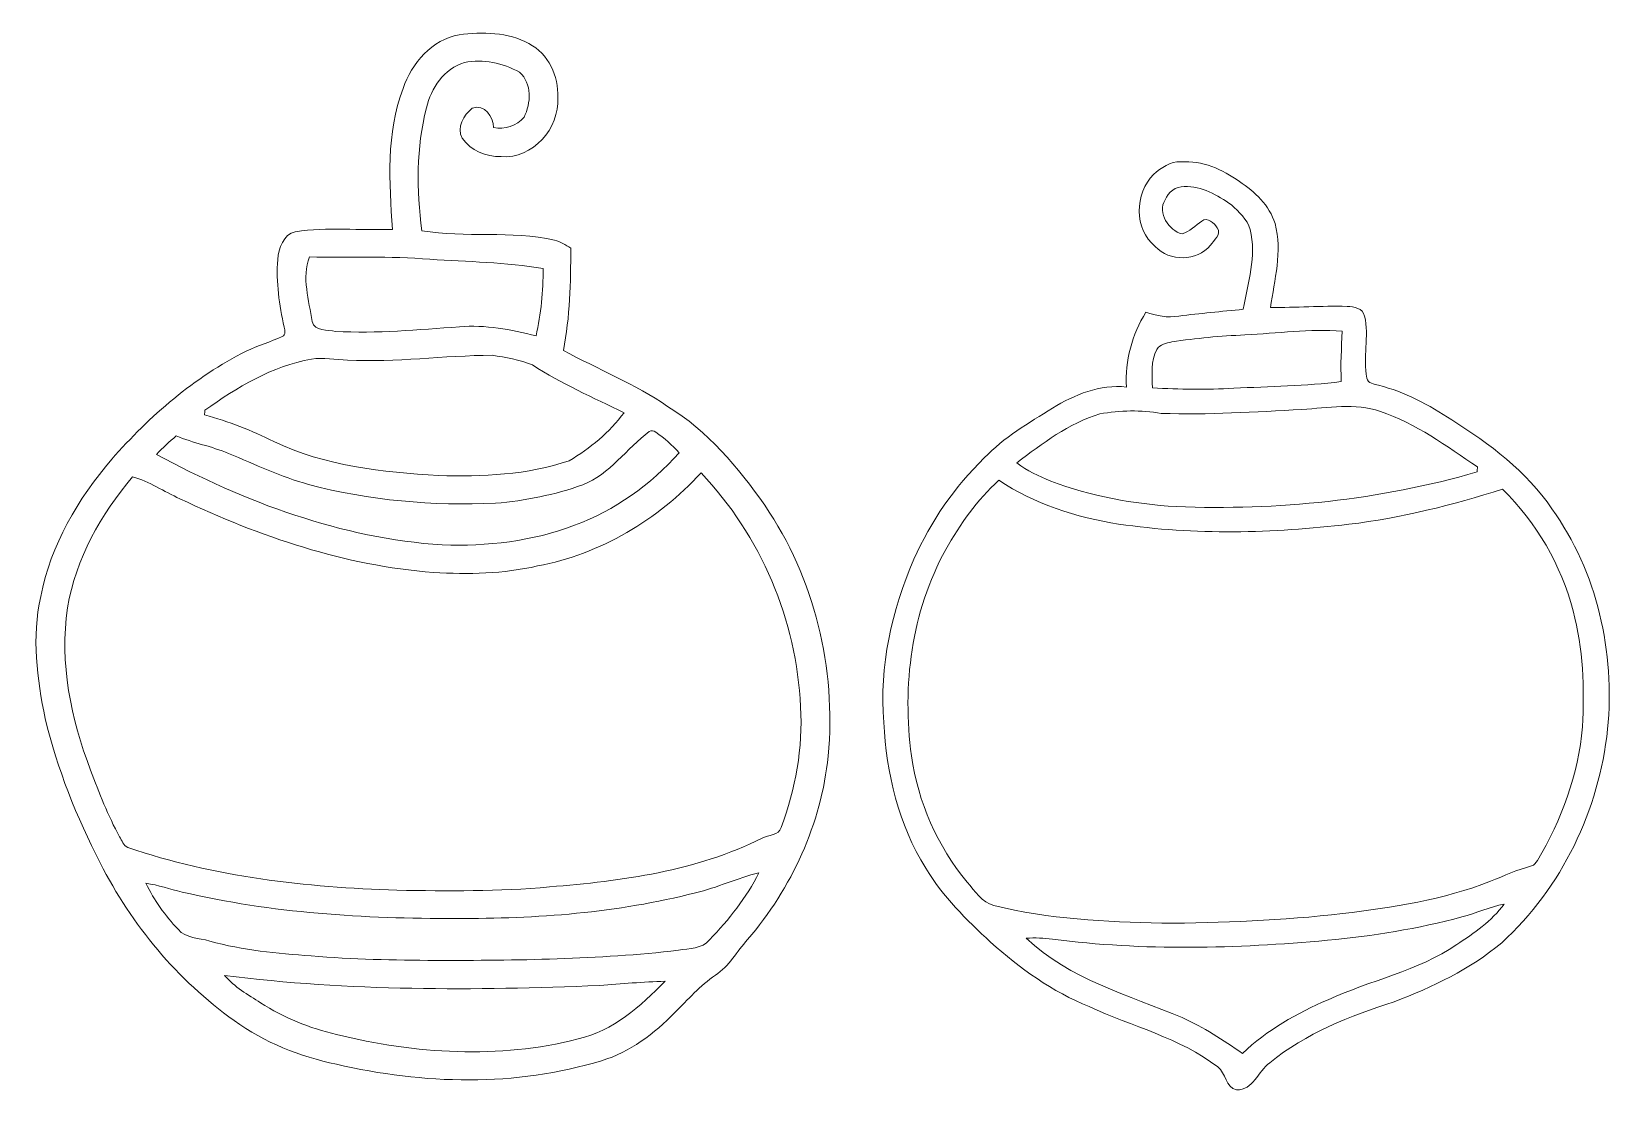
# Model space of a CAD drawing. Header units: centimetres. Extents: x -16.1 to 16.1, y -10.7 to 10.8.
import ezdxf

# ---------------------------------------------------------------- set-up
doc = ezdxf.new("R2010")
doc.units = ezdxf.units.CM
doc.header["$MEASUREMENT"] = 0
doc.layers.add('Layer 1', color=7, linetype='Continuous')

msp = doc.modelspace()

# ---------------------------------------------------------------- linework, layer by layer
at = {"layer": 'Layer 1', "color": 251, "lineweight": 9}
for points, knots in [([(-7.39462, 10.71018), (-6.9226, 10.76556), (-6.40155, 10.77262), (-5.97575, 10.52955), (-5.97575, 10.52955), (-5.58064, 10.3253), (-5.36685, 9.86774), (-5.38873, 9.43277), (-5.38873, 9.43277), (-5.34922, 8.80941), (-5.89673, 8.18005), (-6.54231, 8.23332), (-6.54231, 8.23332), (-6.84147, 8.22733), (-7.1632, 8.35433), (-7.33253, 8.60833), (-7.33253, 8.60833), (-7.456, 8.82387), (-7.30008, 9.07928), (-7.13039, 9.21581), (-7.13039, 9.21581), (-6.87145, 9.31282), (-6.70212, 9.04401), (-6.69506, 8.82458), (-6.69506, 8.82458), (-6.4707, 8.78436), (-6.21846, 8.85104), (-6.07523, 9.03589), (-6.07523, 9.03589), (-5.93342, 9.3167), (-5.9066, 9.72205), (-6.16554, 9.94818), (-6.16554, 9.94818), (-6.50315, 10.13656), (-6.90567, 10.21982), (-7.28843, 10.14573), (-7.28843, 10.14573), (-7.70118, 10.0205), (-7.96859, 9.6268), (-8.05996, 9.22181), (-8.05996, 9.22181), (-8.27268, 8.41042), (-8.25752, 7.55458), (-8.1545, 6.72732), (-8.1545, 6.72732), (-7.26092, 6.57103), (-6.33982, 6.73896), (-5.45364, 6.53117), (-5.45364, 6.53117), (-5.33334, 6.50471), (-5.22857, 6.43627), (-5.12555, 6.37172), (-5.12555, 6.37172), (-5.12167, 5.67639), (-5.14249, 4.97719), (-5.27372, 4.29244), (-5.27372, 4.29244), (-4.56922, 3.90968), (-3.81992, 3.6077), (-3.15423, 3.15615), (-3.15423, 3.15615), (-2.34425, 2.65732), (-1.71631, 1.9179), (-1.17868, 1.14425), (-1.17868, 1.14425), (-0.16373, -0.33388), (0.28077, -2.17433), (0.11214, -3.95374), (0.11214, -3.95374), (-0.02545, -5.32957), (-0.62905, -6.63873), (-1.52687, -7.6833), (-1.52687, -7.6833), (-1.74488, -7.92602), (-1.90117, -8.22905), (-2.18233, -8.40897), (-2.18233, -8.40897), (-2.49136, -8.62205), (-2.74219, -8.90356), (-3.00607, -9.16744), (-3.00607, -9.16744), (-3.4227, -9.59501), (-3.91694, -9.97389), (-4.4962, -10.1464), (-4.4962, -10.1464), (-6.2428, -10.6805), (-8.12487, -10.63006), (-9.89193, -10.21836), (-9.89193, -10.21836), (-10.63488, -10.06385), (-11.35526, -9.77669), (-11.97262, -9.33113), (-11.97262, -9.33113), (-13.1255, -8.5081), (-14.06036, -7.3905), (-14.69571, -6.12579), (-14.69571, -6.12579), (-15.17725, -5.19446), (-15.57166, -4.21373), (-15.81613, -3.1928), (-15.81613, -3.1928), (-15.98335, -2.38141), (-16.09165, -1.5298), (-15.90821, -0.71171), (-15.90821, -0.71171), (-15.70395, 0.33357), (-15.15044, 1.27725), (-14.46393, 2.07876), (-14.46393, 2.07876), (-13.68853, 2.96212), (-12.7826, 3.75022), (-11.72567, 4.27763), (-11.72567, 4.27763), (-11.49002, 4.39687), (-11.23178, 4.46213), (-10.99507, 4.57855), (-10.99507, 4.57855), (-10.91534, 4.60783), (-10.94251, 4.70343), (-10.9538, 4.76622), (-10.9538, 4.76622), (-11.05716, 5.21602), (-11.12101, 5.68027), (-11.08573, 6.14241), (-11.08573, 6.14241), (-11.06175, 6.35725), (-10.9739, 6.65958), (-10.72802, 6.70438), (-10.72802, 6.70438), (-10.07573, 6.80493), (-9.41075, 6.73084), (-8.75352, 6.75377), (-8.75352, 6.75377), (-8.81632, 7.70945), (-8.88405, 8.7071), (-8.53445, 9.62045), (-8.53445, 9.62045), (-8.363, 10.13444), (-7.94566, 10.61175), (-7.39462, 10.71018), (-7.39462, 10.71018), (-7.39462, 10.71018), (-7.39462, 10.71018), (-7.39462, 10.71018)], [0, 0, 0, 0, 0.02702703, 0.02702703, 0.02702703, 0.02702703, 0.05405405, 0.05405405, 0.05405405, 0.05405405, 0.08108108, 0.08108108, 0.08108108, 0.08108108, 0.10810811, 0.10810811, 0.10810811, 0.10810811, 0.13513514, 0.13513514, 0.13513514, 0.13513514, 0.16216216, 0.16216216, 0.16216216, 0.16216216, 0.18918919, 0.18918919, 0.18918919, 0.18918919, 0.21621622, 0.21621622, 0.21621622, 0.21621622, 0.24324324, 0.24324324, 0.24324324, 0.24324324, 0.27027027, 0.27027027, 0.27027027, 0.27027027, 0.2972973, 0.2972973, 0.2972973, 0.2972973, 0.32432432, 0.32432432, 0.32432432, 0.32432432, 0.35135135, 0.35135135, 0.35135135, 0.35135135, 0.37837838, 0.37837838, 0.37837838, 0.37837838, 0.40540541, 0.40540541, 0.40540541, 0.40540541, 0.43243243, 0.43243243, 0.43243243, 0.43243243, 0.45945946, 0.45945946, 0.45945946, 0.45945946, 0.48648649, 0.48648649, 0.48648649, 0.48648649, 0.51351351, 0.51351351, 0.51351351, 0.51351351, 0.54054054, 0.54054054, 0.54054054, 0.54054054, 0.56756757, 0.56756757, 0.56756757, 0.56756757, 0.59459459, 0.59459459, 0.59459459, 0.59459459, 0.62162162, 0.62162162, 0.62162162, 0.62162162, 0.64864865, 0.64864865, 0.64864865, 0.64864865, 0.67567568, 0.67567568, 0.67567568, 0.67567568, 0.7027027, 0.7027027, 0.7027027, 0.7027027, 0.72972973, 0.72972973, 0.72972973, 0.72972973, 0.75675676, 0.75675676, 0.75675676, 0.75675676, 0.78378378, 0.78378378, 0.78378378, 0.78378378, 0.81081081, 0.81081081, 0.81081081, 0.81081081, 0.83783784, 0.83783784, 0.83783784, 0.83783784, 0.86486486, 0.86486486, 0.86486486, 0.86486486, 0.89189189, 0.89189189, 0.89189189, 0.89189189, 0.91891892, 0.91891892, 0.91891892, 0.91891892, 0.94594595, 0.94594595, 0.94594595, 0.94594595, 1, 1, 1, 1]), ([(6.73201, 7.87067), (6.88723, 8.00367), (7.06892, 8.13948), (7.28693, 8.12502), (7.28693, 8.12502), (7.72155, 8.16136), (8.13078, 7.97015), (8.47932, 7.73026), (8.47932, 7.73026), (8.79047, 7.51754), (9.08998, 7.24131), (9.20498, 6.87054), (9.20498, 6.87054), (9.35633, 6.30151), (9.18982, 5.7279), (9.11185, 5.16345), (9.11185, 5.16345), (9.63043, 5.16486), (10.14937, 5.19908), (10.66831, 5.1892), (10.66831, 5.1892), (10.81083, 5.17897), (10.98792, 5.1571), (11.02602, 4.98989), (11.02602, 4.98989), (11.12057, 4.57784), (10.98828, 4.14428), (11.07294, 3.7287), (11.07294, 3.7287), (11.09129, 3.6197), (11.22393, 3.60664), (11.30825, 3.58336), (11.30825, 3.58336), (11.848, 3.45636), (12.33589, 3.17802), (12.79838, 2.88098), (12.79838, 2.88098), (13.56602, 2.39379), (14.32238, 1.8357), (14.83708, 1.07229), (14.83708, 1.07229), (15.75572, -0.21077), (16.12648, -1.84836), (15.96844, -3.40834), (15.96844, -3.40834), (15.79628, -5.04982), (15.03852, -6.63344), (13.81438, -7.74892), (13.81438, -7.74892), (13.17585, -8.29114), (12.40503, -8.64956), (11.62892, -8.94942), (11.62892, -8.94942), (10.73287, -9.23905), (9.82834, -9.58478), (9.09457, -10.19085), (9.09457, -10.19085), (8.85962, -10.3623), (8.75519, -10.74894), (8.41864, -10.74189), (8.41864, -10.74189), (8.20168, -10.68297), (8.20345, -10.39969), (8.04011, -10.27446), (8.04011, -10.27446), (7.26435, -9.67897), (6.29563, -9.45354), (5.4225, -9.04679), (5.4225, -9.04679), (4.67638, -8.74516), (4.0128, -8.27068), (3.4152, -7.73763), (3.4152, -7.73763), (2.92872, -7.28043), (2.43977, -6.81194), (2.09863, -6.23127), (2.09863, -6.23127), (1.53842, -5.35074), (1.29923, -4.30016), (1.24279, -3.26864), (1.24279, -3.26864), (1.15001, -2.13235), (1.40436, -0.99146), (1.85803, 0.04676), (1.85803, 0.04676), (2.19705, 0.81688), (2.686, 1.51961), (3.28855, 2.10663), (3.28855, 2.10663), (3.68719, 2.52326), (4.19025, 2.81748), (4.67638, 3.11946), (4.67638, 3.11946), (5.12476, 3.39321), (5.64581, 3.61017), (6.18133, 3.54914), (6.18133, 3.54914), (6.15205, 4.08289), (6.29104, 4.61735), (6.57679, 5.06785), (6.57679, 5.06785), (6.79198, 4.99765), (7.01917, 4.94896), (7.24601, 4.99094), (7.24601, 4.99094), (7.68063, 5.04492), (8.11737, 5.08372), (8.55305, 5.12994), (8.55305, 5.12994), (8.6603, 5.66193), (8.8261, 6.20979), (8.70051, 6.75377), (8.70051, 6.75377), (8.63419, 6.95627), (8.47121, 7.11325), (8.31563, 7.25119), (8.31563, 7.25119), (8.03306, 7.44875), (7.7145, 7.63395), (7.35678, 7.6276), (7.35678, 7.6276), (7.18639, 7.62513), (7.02799, 7.51295), (6.96802, 7.35208), (6.96802, 7.35208), (6.79939, 7.08821), (7.04528, 6.73014), (7.31268, 6.66099), (7.31268, 6.66099), (7.47108, 6.70368), (7.57727, 6.84091), (7.7145, 6.92311), (7.7145, 6.92311), (7.82809, 7.01095), (7.96603, 6.88218), (8.02953, 6.78835), (8.02953, 6.78835), (8.12019, 6.65429), (7.95827, 6.53117), (7.88948, 6.43134), (7.88948, 6.43134), (7.61255, 6.1036), (7.05868, 6.0902), (6.76553, 6.40805), (6.76553, 6.40805), (6.32561, 6.75836), (6.35242, 7.48438), (6.73201, 7.87067), (6.73201, 7.87067), (6.73201, 7.87067), (6.73201, 7.87067), (6.73201, 7.87067)], [0, 0, 0, 0, 0.02564103, 0.02564103, 0.02564103, 0.02564103, 0.05128205, 0.05128205, 0.05128205, 0.05128205, 0.07692308, 0.07692308, 0.07692308, 0.07692308, 0.1025641, 0.1025641, 0.1025641, 0.1025641, 0.12820513, 0.12820513, 0.12820513, 0.12820513, 0.15384615, 0.15384615, 0.15384615, 0.15384615, 0.17948718, 0.17948718, 0.17948718, 0.17948718, 0.20512821, 0.20512821, 0.20512821, 0.20512821, 0.23076923, 0.23076923, 0.23076923, 0.23076923, 0.25641026, 0.25641026, 0.25641026, 0.25641026, 0.28205128, 0.28205128, 0.28205128, 0.28205128, 0.30769231, 0.30769231, 0.30769231, 0.30769231, 0.33333333, 0.33333333, 0.33333333, 0.33333333, 0.35897436, 0.35897436, 0.35897436, 0.35897436, 0.38461538, 0.38461538, 0.38461538, 0.38461538, 0.41025641, 0.41025641, 0.41025641, 0.41025641, 0.43589744, 0.43589744, 0.43589744, 0.43589744, 0.46153846, 0.46153846, 0.46153846, 0.46153846, 0.48717949, 0.48717949, 0.48717949, 0.48717949, 0.51282051, 0.51282051, 0.51282051, 0.51282051, 0.53846154, 0.53846154, 0.53846154, 0.53846154, 0.56410256, 0.56410256, 0.56410256, 0.56410256, 0.58974359, 0.58974359, 0.58974359, 0.58974359, 0.61538462, 0.61538462, 0.61538462, 0.61538462, 0.64102564, 0.64102564, 0.64102564, 0.64102564, 0.66666667, 0.66666667, 0.66666667, 0.66666667, 0.69230769, 0.69230769, 0.69230769, 0.69230769, 0.71794872, 0.71794872, 0.71794872, 0.71794872, 0.74358974, 0.74358974, 0.74358974, 0.74358974, 0.76923077, 0.76923077, 0.76923077, 0.76923077, 0.79487179, 0.79487179, 0.79487179, 0.79487179, 0.82051282, 0.82051282, 0.82051282, 0.82051282, 0.84615385, 0.84615385, 0.84615385, 0.84615385, 0.87179487, 0.87179487, 0.87179487, 0.87179487, 0.8974359, 0.8974359, 0.8974359, 0.8974359, 0.92307692, 0.92307692, 0.92307692, 0.92307692, 0.94871795, 0.94871795, 0.94871795, 0.94871795, 1, 1, 1, 1]), ([(-10.44262, 6.19427), (-10.60172, 5.77446), (-10.44721, 5.30703), (-10.38618, 4.88229), (-10.38618, 4.88229), (-10.3382, 4.67627), (-10.06585, 4.71013), (-9.91098, 4.6805), (-9.91098, 4.6805), (-9.06926, 4.63076), (-8.22859, 4.71366), (-7.38968, 4.77328), (-7.38968, 4.77328), (-6.86087, 4.81773), (-6.34017, 4.71789), (-5.83076, 4.58913), (-5.83076, 4.58913), (-5.73268, 5.03822), (-5.68118, 5.49647), (-5.68647, 5.9565), (-5.68647, 5.9565), (-6.446, 6.08667), (-7.22141, 6.09479), (-7.9887, 6.14629), (-7.9887, 6.14629), (-8.80538, 6.21332), (-9.62488, 6.17698), (-10.44262, 6.19427), (-10.44262, 6.19427), (-10.44262, 6.19427), (-10.44262, 6.19427), (-10.44262, 6.19427)], [0, 0, 0, 0, 0.11111111, 0.11111111, 0.11111111, 0.11111111, 0.22222222, 0.22222222, 0.22222222, 0.22222222, 0.33333333, 0.33333333, 0.33333333, 0.33333333, 0.44444444, 0.44444444, 0.44444444, 0.44444444, 0.55555556, 0.55555556, 0.55555556, 0.55555556, 0.66666667, 0.66666667, 0.66666667, 0.66666667, 0.77777778, 0.77777778, 0.77777778, 0.77777778, 1, 1, 1, 1]), ([(8.59186, 4.60783), (8.09338, 4.58878), (7.59632, 4.54009), (7.10313, 4.46672), (7.10313, 4.46672), (6.99377, 4.4399), (6.86078, 4.4205), (6.8008, 4.31326), (6.8008, 4.31326), (6.6671, 4.07619), (6.7045, 3.79362), (6.70979, 3.53362), (6.70979, 3.53362), (7.26012, 3.49622), (7.81292, 3.49517), (8.36396, 3.52409), (8.36396, 3.52409), (9.09351, 3.55867), (9.82587, 3.5696), (10.55189, 3.65885), (10.55189, 3.65885), (10.52931, 4.0007), (10.55753, 4.34289), (10.56918, 4.68438), (10.56918, 4.68438), (9.90807, 4.73271), (9.25049, 4.64099), (8.59186, 4.60783), (8.59186, 4.60783), (8.59186, 4.60783), (8.59186, 4.60783), (8.59186, 4.60783)], [0, 0, 0, 0, 0.11111111, 0.11111111, 0.11111111, 0.11111111, 0.22222222, 0.22222222, 0.22222222, 0.22222222, 0.33333333, 0.33333333, 0.33333333, 0.33333333, 0.44444444, 0.44444444, 0.44444444, 0.44444444, 0.55555556, 0.55555556, 0.55555556, 0.55555556, 0.66666667, 0.66666667, 0.66666667, 0.66666667, 0.77777778, 0.77777778, 0.77777778, 0.77777778, 1, 1, 1, 1]), ([(-9.66616, 4.09418), (-9.91063, 4.10688), (-10.15475, 4.15415), (-10.39923, 4.11605), (-10.39923, 4.11605), (-11.20392, 3.9753), (-11.91335, 3.54103), (-12.56881, 3.07571), (-12.56881, 3.07571), (-12.57022, 3.05243), (-12.57269, 3.00551), (-12.5741, 2.98223), (-12.5741, 2.98223), (-12.08798, 2.85029), (-11.61913, 2.66226), (-11.16582, 2.44424), (-11.16582, 2.44424), (-10.12477, 1.93589), (-8.95213, 1.82582), (-7.81302, 1.74715), (-7.81302, 1.74715), (-6.92366, 1.73128), (-6.00503, 1.75456), (-5.15695, 2.0516), (-5.15695, 2.0516), (-4.72833, 2.29643), (-4.33674, 2.63227), (-4.04041, 3.02668), (-4.04041, 3.02668), (-4.66906, 3.33571), (-5.315, 3.61582), (-5.90378, 3.99823), (-5.90378, 3.99823), (-6.16378, 4.10547), (-6.44741, 4.15063), (-6.72364, 4.19331), (-6.72364, 4.19331), (-7.70542, 4.1912), (-8.68367, 4.04656), (-9.66616, 4.09418), (-9.66616, 4.09418), (-9.66616, 4.09418), (-9.66616, 4.09418), (-9.66616, 4.09418)], [0, 0, 0, 0, 0.08333333, 0.08333333, 0.08333333, 0.08333333, 0.16666667, 0.16666667, 0.16666667, 0.16666667, 0.25, 0.25, 0.25, 0.25, 0.33333333, 0.33333333, 0.33333333, 0.33333333, 0.41666667, 0.41666667, 0.41666667, 0.41666667, 0.5, 0.5, 0.5, 0.5, 0.58333333, 0.58333333, 0.58333333, 0.58333333, 0.66666667, 0.66666667, 0.66666667, 0.66666667, 0.75, 0.75, 0.75, 0.75, 0.83333333, 0.83333333, 0.83333333, 0.83333333, 1, 1, 1, 1]), ([(9.75108, 3.09441), (8.79823, 3.03832), (7.84291, 2.98258), (6.88829, 3.01257), (6.88829, 3.01257), (6.47625, 3.08735), (6.05115, 3.0743), (5.63981, 3.00163), (5.63981, 3.00163), (5.00622, 2.81254), (4.47071, 2.39909), (3.94895, 2.0068), (3.94895, 2.0068), (4.15779, 1.84769), (4.39768, 1.73516), (4.63969, 1.63497), (4.63969, 1.63497), (5.45425, 1.32311), (6.3235, 1.17389), (7.19168, 1.1178), (7.19168, 1.1178), (9.25226, 1.0363), (11.33082, 1.24938), (13.31485, 1.82194), (13.31485, 1.82194), (13.31661, 1.84734), (13.32049, 1.89779), (13.32261, 1.92319), (13.32261, 1.92319), (12.69431, 2.34617), (12.06989, 2.80654), (11.3467, 3.05419), (11.3467, 3.05419), (10.82988, 3.226), (10.2806, 3.12545), (9.75108, 3.09441), (9.75108, 3.09441), (9.75108, 3.09441), (9.75108, 3.09441), (9.75108, 3.09441)], [0, 0, 0, 0, 0.09090909, 0.09090909, 0.09090909, 0.09090909, 0.18181818, 0.18181818, 0.18181818, 0.18181818, 0.27272727, 0.27272727, 0.27272727, 0.27272727, 0.36363636, 0.36363636, 0.36363636, 0.36363636, 0.45454545, 0.45454545, 0.45454545, 0.45454545, 0.54545455, 0.54545455, 0.54545455, 0.54545455, 0.63636364, 0.63636364, 0.63636364, 0.63636364, 0.72727273, 0.72727273, 0.72727273, 0.72727273, 0.81818182, 0.81818182, 0.81818182, 0.81818182, 1, 1, 1, 1]), ([(-3.52641, 2.64285), (-3.98996, 2.29607), (-4.32792, 1.77961), (-4.88178, 1.56089), (-4.88178, 1.56089), (-5.45117, 1.35627), (-6.05089, 1.23845), (-6.65308, 1.18659), (-6.65308, 1.18659), (-7.92978, 1.13155), (-9.2206, 1.23562), (-10.45673, 1.56935), (-10.45673, 1.56935), (-11.01977, 1.72316), (-11.54787, 1.97469), (-12.08445, 2.19835), (-12.08445, 2.19835), (-12.43088, 2.34405), (-12.80553, 2.40861), (-13.15054, 2.55642), (-13.15054, 2.55642), (-13.28918, 2.43648), (-13.4243, 2.3123), (-13.5513, 2.17966), (-13.5513, 2.17966), (-11.75778, 1.20493), (-9.78822, 0.47609), (-7.73752, 0.33816), (-7.73752, 0.33816), (-6.82877, 0.30923), (-5.90237, 0.41083), (-5.04865, 0.73715), (-5.04865, 0.73715), (-4.22703, 1.0363), (-3.50172, 1.56723), (-2.91752, 2.21352), (-2.91752, 2.21352), (-3.06216, 2.3691), (-3.21914, 2.51409), (-3.39588, 2.63192), (-3.39588, 2.63192), (-3.43222, 2.65697), (-3.48867, 2.67249), (-3.52641, 2.64285), (-3.52641, 2.64285), (-3.52641, 2.64285), (-3.52641, 2.64285), (-3.52641, 2.64285)], [0, 0, 0, 0, 0.07692308, 0.07692308, 0.07692308, 0.07692308, 0.15384615, 0.15384615, 0.15384615, 0.15384615, 0.23076923, 0.23076923, 0.23076923, 0.23076923, 0.30769231, 0.30769231, 0.30769231, 0.30769231, 0.38461538, 0.38461538, 0.38461538, 0.38461538, 0.46153846, 0.46153846, 0.46153846, 0.46153846, 0.53846154, 0.53846154, 0.53846154, 0.53846154, 0.61538462, 0.61538462, 0.61538462, 0.61538462, 0.69230769, 0.69230769, 0.69230769, 0.69230769, 0.76923077, 0.76923077, 0.76923077, 0.76923077, 0.84615385, 0.84615385, 0.84615385, 0.84615385, 1, 1, 1, 1]), ([(-5.80183, -0.08906), (-6.49504, -0.24887), (-7.21012, -0.26227), (-7.91744, -0.22135), (-7.91744, -0.22135), (-9.71837, -0.08377), (-11.45298, 0.50537), (-13.0754, 1.27725), (-13.0754, 1.27725), (-13.39925, 1.42083), (-13.69417, 1.62932), (-14.03884, 1.72457), (-14.03884, 1.72457), (-14.67842, 0.95587), (-15.20053, 0.06158), (-15.35964, -0.93925), (-15.35964, -0.93925), (-15.53144, -2.0572), (-15.29049, -3.19809), (-14.89327, -4.24337), (-14.89327, -4.24337), (-14.72111, -4.7041), (-14.53661, -5.162), (-14.30483, -5.59662), (-14.30483, -5.59662), (-14.25262, -5.66683), (-14.22722, -5.77725), (-14.13691, -5.81076), (-14.13691, -5.81076), (-12.37831, -6.41683), (-10.51, -6.61791), (-8.65968, -6.68212), (-8.65968, -6.68212), (-7.62498, -6.69694), (-6.58782, -6.70964), (-5.5563, -6.61333), (-5.5563, -6.61333), (-4.08063, -6.49621), (-2.57109, -6.29124), (-1.23159, -5.62343), (-1.23159, -5.62343), (-1.10212, -5.5497), (-0.89575, -5.57087), (-0.84142, -5.40753), (-0.84142, -5.40753), (-0.55355, -4.62543), (-0.39727, -3.78511), (-0.44843, -2.95044), (-0.44843, -2.95044), (-0.5278, -1.1929), (-1.26264, 0.52936), (-2.47372, 1.8043), (-2.47372, 1.8043), (-3.35038, 0.84722), (-4.52019, 0.15048), (-5.80183, -0.08906), (-5.80183, -0.08906), (-5.80183, -0.08906), (-5.80183, -0.08906), (-5.80183, -0.08906)], [0, 0, 0, 0, 0.0625, 0.0625, 0.0625, 0.0625, 0.125, 0.125, 0.125, 0.125, 0.1875, 0.1875, 0.1875, 0.1875, 0.25, 0.25, 0.25, 0.25, 0.3125, 0.3125, 0.3125, 0.3125, 0.375, 0.375, 0.375, 0.375, 0.4375, 0.4375, 0.4375, 0.4375, 0.5, 0.5, 0.5, 0.5, 0.5625, 0.5625, 0.5625, 0.5625, 0.625, 0.625, 0.625, 0.625, 0.6875, 0.6875, 0.6875, 0.6875, 0.75, 0.75, 0.75, 0.75, 0.8125, 0.8125, 0.8125, 0.8125, 0.875, 0.875, 0.875, 0.875, 1, 1, 1, 1]), ([(2.50609, 0.24573), (1.80265, -1.02004), (1.61532, -2.52605), (1.80618, -3.9488), (1.80618, -3.9488), (1.942, -4.88719), (2.33534, -5.78818), (2.94071, -6.51914), (2.94071, -6.51914), (3.09629, -6.6987), (3.23916, -6.92765), (3.48469, -6.98868), (3.48469, -6.98868), (4.59841, -7.27232), (5.75447, -7.31959), (6.89782, -7.35346), (6.89782, -7.35346), (8.1269, -7.34852), (9.35633, -7.29454), (10.57835, -7.15766), (10.57835, -7.15766), (11.59858, -7.03349), (12.62658, -6.87509), (13.58895, -6.50009), (13.58895, -6.50009), (13.86271, -6.38402), (14.1347, -6.26126), (14.42363, -6.18647), (14.42363, -6.18647), (14.47795, -6.172), (14.5097, -6.12085), (14.54075, -6.07817), (14.54075, -6.07817), (15.0364, -5.25302), (15.37613, -4.32415), (15.45762, -3.36178), (15.45762, -3.36178), (15.49748, -2.57332), (15.47808, -1.76969), (15.26782, -1.00416), (15.26782, -1.00416), (15.02617, -0.06789), (14.52064, 0.79395), (13.83378, 1.47304), (13.83378, 1.47304), (12.81355, 1.1506), (11.77144, 0.88461), (10.70711, 0.75902), (10.70711, 0.75902), (9.15348, 0.57593), (7.57198, 0.5343), (6.02117, 0.76361), (6.02117, 0.76361), (5.15898, 0.89519), (4.31372, 1.17248), (3.58135, 1.65296), (3.58135, 1.65296), (3.14426, 1.25185), (2.79537, 0.76114), (2.50609, 0.24573), (2.50609, 0.24573), (2.50609, 0.24573), (2.50609, 0.24573), (2.50609, 0.24573)], [0, 0, 0, 0, 0.05882353, 0.05882353, 0.05882353, 0.05882353, 0.11764706, 0.11764706, 0.11764706, 0.11764706, 0.17647059, 0.17647059, 0.17647059, 0.17647059, 0.23529412, 0.23529412, 0.23529412, 0.23529412, 0.29411765, 0.29411765, 0.29411765, 0.29411765, 0.35294118, 0.35294118, 0.35294118, 0.35294118, 0.41176471, 0.41176471, 0.41176471, 0.41176471, 0.47058824, 0.47058824, 0.47058824, 0.47058824, 0.52941176, 0.52941176, 0.52941176, 0.52941176, 0.58823529, 0.58823529, 0.58823529, 0.58823529, 0.64705882, 0.64705882, 0.64705882, 0.64705882, 0.70588235, 0.70588235, 0.70588235, 0.70588235, 0.76470588, 0.76470588, 0.76470588, 0.76470588, 0.82352941, 0.82352941, 0.82352941, 0.82352941, 0.88235294, 0.88235294, 0.88235294, 0.88235294, 1, 1, 1, 1]), ([(-2.58697, -6.73257), (-4.17447, -7.1425), (-5.82476, -7.26279), (-7.45988, -7.25538), (-7.45988, -7.25538), (-9.32714, -7.26244), (-11.20744, -7.14602), (-13.02989, -6.7181), (-13.02989, -6.7181), (-13.27719, -6.66131), (-13.51743, -6.57382), (-13.77002, -6.54101), (-13.77002, -6.54101), (-13.60069, -6.8825), (-13.37526, -7.19823), (-13.1135, -7.47516), (-13.1135, -7.47516), (-12.95405, -7.66849), (-12.68805, -7.64661), (-12.47003, -7.71364), (-12.47003, -7.71364), (-11.79835, -7.90696), (-11.09808, -7.96411), (-10.40417, -8.01703), (-10.40417, -8.01703), (-9.5635, -8.09111), (-8.71895, -8.09817), (-7.87581, -8.10875), (-7.87581, -8.10875), (-6.22657, -8.10981), (-4.57275, -8.09076), (-2.93269, -7.90273), (-2.93269, -7.90273), (-2.71467, -7.86181), (-2.45291, -7.87768), (-2.2991, -7.68718), (-2.2991, -7.68718), (-1.90752, -7.28149), (-1.54874, -6.83205), (-1.29686, -6.32511), (-1.29686, -6.32511), (-1.73536, -6.43165), (-2.14529, -6.63379), (-2.58697, -6.73257), (-2.58697, -6.73257), (-2.58697, -6.73257), (-2.58697, -6.73257), (-2.58697, -6.73257)], [0, 0, 0, 0, 0.07692308, 0.07692308, 0.07692308, 0.07692308, 0.15384615, 0.15384615, 0.15384615, 0.15384615, 0.23076923, 0.23076923, 0.23076923, 0.23076923, 0.30769231, 0.30769231, 0.30769231, 0.30769231, 0.38461538, 0.38461538, 0.38461538, 0.38461538, 0.46153846, 0.46153846, 0.46153846, 0.46153846, 0.53846154, 0.53846154, 0.53846154, 0.53846154, 0.61538462, 0.61538462, 0.61538462, 0.61538462, 0.69230769, 0.69230769, 0.69230769, 0.69230769, 0.76923077, 0.76923077, 0.76923077, 0.76923077, 0.84615385, 0.84615385, 0.84615385, 0.84615385, 1, 1, 1, 1]), ([(13.00652, -7.22434), (12.11011, -7.4607), (11.19324, -7.61486), (10.27037, -7.69777), (10.27037, -7.69777), (8.41123, -7.87169), (6.53093, -7.91578), (4.67567, -7.67731), (4.67567, -7.67731), (4.49963, -7.64944), (4.32007, -7.64661), (4.14298, -7.65543), (4.14298, -7.65543), (5.02563, -8.49646), (6.2219, -8.81219), (7.31727, -9.2708), (7.31727, -9.2708), (7.75048, -9.4673), (8.15124, -9.72553), (8.53929, -9.99894), (8.53929, -9.99894), (9.04271, -9.52516), (9.64878, -9.17626), (10.28307, -8.9085), (10.28307, -8.9085), (11.14526, -8.51092), (12.10482, -8.32642), (12.89963, -7.78737), (12.89963, -7.78737), (13.25029, -7.55348), (13.61577, -7.31077), (13.86412, -6.96223), (13.86412, -6.96223), (13.56849, -7.01655), (13.2965, -7.15132), (13.00652, -7.22434)], [0, 0, 0, 0, 0.1, 0.1, 0.1, 0.1, 0.2, 0.2, 0.2, 0.2, 0.3, 0.3, 0.3, 0.3, 0.4, 0.4, 0.4, 0.4, 0.5, 0.5, 0.5, 0.5, 0.6, 0.6, 0.6, 0.6, 0.7, 0.7, 0.7, 0.7, 0.8, 0.8, 0.8, 0.8, 1, 1, 1, 1]), ([(-12.167, -8.41355), (-11.96768, -8.65027), (-11.6911, -8.80408), (-11.43498, -8.97094), (-11.43498, -8.97094), (-10.96262, -9.27257), (-10.43662, -9.48635), (-9.89123, -9.61512), (-9.89123, -9.61512), (-8.28821, -10.00423), (-6.58676, -10.12276), (-4.97703, -9.70472), (-4.97703, -9.70472), (-4.26372, -9.54879), (-3.70527, -9.0348), (-3.20574, -8.53315), (-3.20574, -8.53315), (-3.65059, -8.54091), (-4.09333, -8.58747), (-4.53642, -8.61852), (-4.53642, -8.61852), (-7.07994, -8.72082), (-9.63758, -8.73599), (-12.167, -8.41355)], [0, 0, 0, 0, 0.14285714, 0.14285714, 0.14285714, 0.14285714, 0.28571429, 0.28571429, 0.28571429, 0.28571429, 0.42857143, 0.42857143, 0.42857143, 0.42857143, 0.57142857, 0.57142857, 0.57142857, 0.57142857, 0.71428571, 0.71428571, 0.71428571, 0.71428571, 1, 1, 1, 1])]:
    msp.add_open_spline(points, degree=3, knots=knots, dxfattribs=at)

doc.saveas('drawing.dxf')
